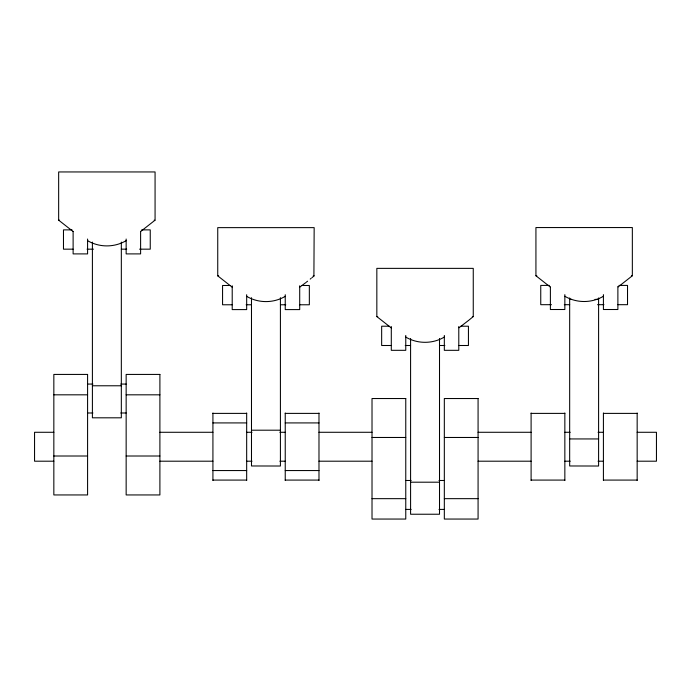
<?xml version="1.0" encoding="UTF-8"?>
<svg xmlns="http://www.w3.org/2000/svg" width="691" height="691" viewBox="0 0 691 691"><rect width="100%" height="100%" fill="white"/><g stroke="black" fill="none" stroke-linecap="round" stroke-linejoin="round"><path stroke-width="1.04" d="M313.904 276.063L314.163 227.633L217.743 227.633L217.743 275.847L232.211 287.206M468.835 320.201L473.257 316.573L473.257 268.367L376.837 268.367L376.837 316.573L391.296 327.931M618.16 286.92L632.343 275.761L632.343 227.555L535.931 227.555L535.931 275.761L550.39 287.128M154.931 220.282L140.869 231.33M313.584 276.331L311.909 277.713M311.123 278.361L310.224 279.086M468.325 320.607L459.049 327.75M307.59 281.202L306.381 282.153M305.75 282.645L299.954 287.015M126.151 240.667C114.378 247.637 99.349 247.637 87.584 240.667M285.236 296.353C273.472 303.332 258.434 303.332 246.67 296.353M444.33 337.087C432.566 344.058 417.528 344.058 405.764 337.087M603.416 296.275C591.651 303.254 576.622 303.254 564.849 296.275M154.171 220.153L155.069 220.153L155.069 171.947L58.657 171.947L58.657 220.153L59.556 220.153M72.045 229.878L63.477 229.878L63.477 249.166L73.116 249.166M141.681 229.878L150.249 229.878L150.249 249.166L139.539 249.166M87.049 249.166L93.475 249.166M121.331 249.166L126.686 249.166M217.743 275.847L218.65 275.847M313.256 275.847L314.163 275.847M535.931 275.761L536.829 275.761M631.444 275.761L632.343 275.761M230.068 285.487L222.562 285.487L222.562 304.774L232.211 304.774M301.846 285.487L309.343 285.487L309.343 304.774L299.704 304.774M549.319 285.409L540.751 285.409L540.751 304.688L551.461 304.688M618.955 285.409L627.523 285.409L627.523 304.688L617.884 304.688M569.669 299.41L571.483 299.41M594.986 299.41L598.596 299.41M246.134 304.774L251.489 304.774M280.416 304.774L285.772 304.774M564.314 304.688L569.669 304.688M597.525 304.688L603.951 304.688M376.837 316.573L377.744 316.573M472.35 316.573L473.257 316.573M389.154 326.212L381.657 326.212L381.657 345.5L391.296 345.5M460.932 326.212L468.438 326.212L468.438 345.5L458.789 345.5M405.228 345.5L410.584 345.5M439.511 345.5L444.866 345.5M87.584 384.066L92.939 384.066M120.787 384.066L126.151 384.066M92.404 385.777L121.331 385.777M53.838 394.82L87.584 394.82M126.151 394.82L159.897 394.82M87.584 412.993L92.939 412.993M120.787 412.993L126.151 412.993M212.923 413.391L246.67 413.391M285.236 413.391L318.983 413.391M531.103 413.391L564.849 413.391M603.416 413.391L637.162 413.391M212.923 422.918L246.67 422.918M285.236 422.918L318.983 422.918M251.489 430.199L280.416 430.199M53.838 432.281L34.55 432.281L34.55 461.199L53.838 461.199M159.897 432.281L212.923 432.281M246.67 432.281L252.025 432.281M279.881 432.281L285.236 432.281M318.983 432.281L372.017 432.281M478.077 432.281L531.103 432.281M564.849 432.281L570.213 432.281M598.061 432.281L603.416 432.281M637.162 432.281L656.45 432.281L656.45 461.199L637.162 461.199M372.017 437.472L405.764 437.472M444.33 437.472L478.077 437.472M569.669 438.94L598.596 438.94M53.838 456.008L87.584 456.008M126.151 456.008L159.897 456.008M159.897 461.199L212.923 461.199M246.67 461.199L252.025 461.199M279.881 461.199L285.236 461.199M318.983 461.199L372.017 461.199M478.077 461.199L531.103 461.199M564.849 461.199L570.213 461.199M598.061 461.199L603.416 461.199M212.923 470.554L246.67 470.554M285.236 470.554L318.983 470.554M212.923 480.081L246.67 480.081M285.236 480.081L318.983 480.081M531.103 480.081L564.849 480.081M603.416 480.081L637.162 480.081M405.764 480.487L411.119 480.487M438.975 480.487L444.33 480.487M410.584 482.197L439.511 482.197M372.017 498.66L405.764 498.66M444.33 498.66L478.077 498.66M405.764 509.414L411.119 509.414M438.975 509.414L444.33 509.414M73.073 231.485L58.675 220.17M637.162 412.993L637.162 480.487M617.884 286.48L617.884 309.508L603.416 309.508L603.416 294.634M603.416 412.993L603.416 480.487M598.596 297.951L598.596 466.019L569.669 465.976L569.669 297.951M564.849 294.634L564.849 309.508L550.39 309.508L550.39 286.981M564.849 412.993L564.849 480.487M531.103 412.993L531.103 480.487M458.789 326.523L458.789 350.32L444.33 350.32L444.33 335.446M439.511 338.512L439.511 514.234L410.584 514.234L410.584 338.512M405.764 335.446L405.764 350.32L391.296 350.32L391.296 326.523M318.983 412.993L318.983 480.487M299.704 285.798L299.704 309.594L285.236 309.594L285.236 294.72M285.236 412.993L285.236 480.487M280.416 297.709L280.416 466.019L251.489 465.976L251.489 297.709M246.67 294.72L246.67 309.594L232.211 309.594L232.211 285.798M246.67 412.993L246.67 480.487M212.923 412.993L212.923 480.487M140.61 231.373L140.61 253.899L126.151 253.899L126.151 239.026M121.331 242.092L121.331 417.813L92.404 417.813L92.404 242.092M87.584 239.026L87.584 253.899L73.116 253.899L73.116 231.373M87.584 374.427L53.838 374.427L53.838 494.946L87.584 494.946L87.584 374.427M159.897 374.427L126.151 374.427L126.151 494.946L159.897 494.946L159.897 374.427M405.764 398.534L372.017 398.534L372.017 519.053L405.764 519.053L405.764 398.534M478.077 398.534L444.33 398.534L444.33 519.053L478.077 519.053L478.077 398.534"/></g></svg>
